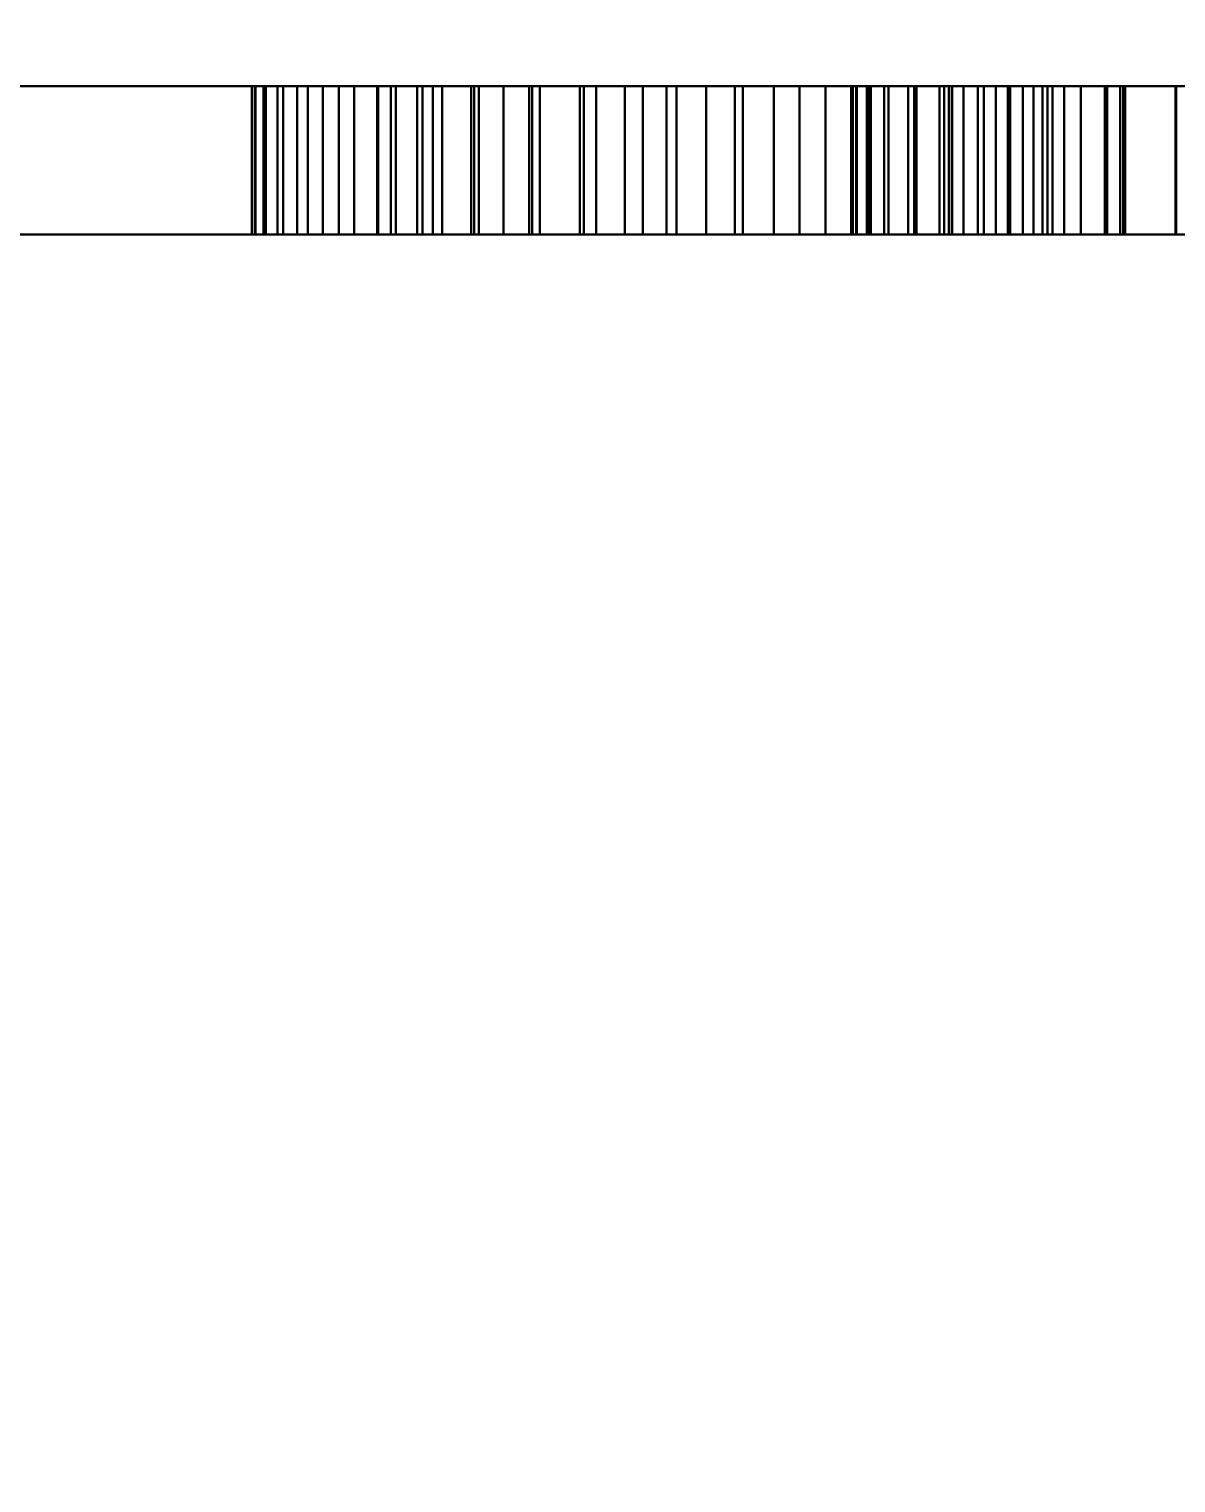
# Model space of a CAD drawing. Header units: millimetres. Extents: x -33522418 to 16198808, y -126322335 to -58690945.
# Drawn here: x -15916768.54 to -15916759.46, y -63981163.69 to -63981152.19 of the extents above; entities that cross this region are included whole.
import ezdxf

# ---------------------------------------------------------------- set-up
doc = ezdxf.new("R2010")
doc.units = ezdxf.units.MM
doc.header["$LTSCALE"] = 10
doc.header["$PDMODE"] = 3
doc.linetypes.add('DASH', pattern=[0.35, 0.25, -0.1])
doc.layers.add('LAYER4', color=7, linetype='Continuous')
doc.layers.add('墙体层', color=1, linetype='Continuous')
doc.styles.add('宋体_T3', font='SimSun.ttf', dxfattribs={"width": 0.7})
doc.dimstyles.new('_TCH_ARCH&&60', dxfattribs={"dimtxt": 158.607595, "dimasz": 60, "dimexe": 90, "dimexo": 180, "dimgap": 60, "dimtad": 1, "dimdec": 0, "dimzin": 0, "dimdsep": 46, "dimtxsty": '宋体_T3', "dimblk": 'ARCHTICK', "dimcen": 0.09, "dimclrd": 2, "dimclre": 2, "dimclrt": 2, "dimazin": 2, "dimtfac": 1, "dimtdec": 0, "dimtix": 1, "dimtmove": 2, "dimatfit": 3, "dimfxl": 60, "dimtolj": 1, "dimtzin": 0, "dimarcsym": 0})

# ---------------------------------------------------------------- blocks, each defined once
blk = doc.blocks.new('754')
at = {"layer": '墙体层', "color": 8}
for points, invisible_edges in [([(45027.25, 95933.932, 62.74), (45027.25, 95998.619, 63.266), (45028.424, 95998.619, 63.266)], 12), ([(45027.25, 95933.932, 62.74), (45028.424, 95998.619, 63.266), (45028.424, 95933.932, 62.74)], 1), ([(45027.25, 95933.932, 62.74), (45027.25, 95997.711, 59.276), (45027.25, 95998.619, 63.266)], 3), ([(45028.424, 95933.932, 62.74), (45028.424, 95998.619, 63.266), (45028.424, 95997.711, 59.276)], 14), ([(45027.25, 95935.594, 37.638), (45027.25, 95998.498, 40.617), (45027.25, 95933.221, 41.204)], 13), ([(45027.25, 95883.888, 36.691), (45027.25, 95997.728, 40.137), (45027.25, 95998.498, 40.617)], 13), ([(45027.25, 95933.221, 41.204), (45027.25, 95998.498, 40.617), (45028.424, 95998.498, 40.617)], 12), ([(45027.25, 95933.221, 41.204), (45028.424, 95998.498, 40.617), (45028.424, 95933.221, 41.204)], 1), ([(45027.25, 95998.481, 58.798), (45027.25, 95933.205, 58.214), (45028.424, 95933.205, 58.214)], 12), ([(45027.25, 95998.481, 58.798), (45028.424, 95933.205, 58.214), (45028.424, 95998.481, 58.798)], 1), ([(45027.25, 95883.932, 62.74), (45027.25, 95998.481, 58.798), (45027.25, 95997.711, 59.276)], 13), ([(45027.25, 95935.161, 62.064), (45027.25, 95933.205, 58.214), (45027.25, 95998.481, 58.798)], 13), ([(45028.424, 95935.594, 37.638), (45028.424, 95933.221, 41.204), (45028.424, 95998.498, 40.617)], 13), ([(45028.424, 95883.888, 36.691), (45028.424, 95998.498, 40.617), (45028.424, 95997.728, 40.137)], 13), ([(45028.424, 95883.932, 62.74), (45028.424, 95997.711, 59.276), (45028.424, 95998.481, 58.798)], 13), ([(45028.424, 95935.161, 62.064), (45028.424, 95998.481, 58.798), (45028.424, 95933.205, 58.214)], 13), ([(45027.25, 95998.075, 36.011), (45027.25, 95932.993, 36.317), (45028.424, 95932.993, 36.317)], 12), ([(45027.25, 95998.075, 36.011), (45028.424, 95932.993, 36.317), (45028.424, 95998.075, 36.011)], 1), ([(45027.25, 95998.075, 36.011), (45027.25, 95996.911, 39.763), (45027.25, 95932.993, 36.317)], 3), ([(45028.424, 95998.075, 36.011), (45028.424, 95932.993, 36.317), (45028.424, 95996.911, 39.763)], 14), ([(45027.25, 95882.993, 36.317), (45027.25, 95996.911, 39.763), (45027.25, 95997.728, 40.137)], 13), ([(45028.424, 95882.993, 36.317), (45028.424, 95997.728, 40.137), (45028.424, 95996.911, 39.763)], 13), ([(45027.25, 95977.609, 43.436), (45027.25, 95977.637, 44.091), (45028.424, 95977.637, 44.091)], 12), ([(45027.25, 95977.609, 43.436), (45028.424, 95977.637, 44.091), (45028.424, 95977.609, 43.436)], 1), ([(45027.25, 95977.637, 44.091), (45027.25, 95977.614, 44.75), (45028.424, 95977.614, 44.75)], 12), ([(45027.25, 95977.637, 44.091), (45028.424, 95977.614, 44.75), (45028.424, 95977.637, 44.091)], 1), ([(45027.25, 95972.881, 43.603), (45027.25, 95977.637, 44.091), (45027.25, 95977.609, 43.436)], 13), ([(45027.25, 95972.854, 44.035), (45027.25, 95977.637, 44.091), (45027.25, 95972.881, 43.603)], 3), ([(45027.25, 95972.854, 44.035), (45027.25, 95977.614, 44.75), (45027.25, 95977.637, 44.091)], 13), ([(45028.424, 95972.881, 43.603), (45028.424, 95977.609, 43.436), (45028.424, 95977.637, 44.091)], 13), ([(45028.424, 95972.854, 44.035), (45028.424, 95972.881, 43.603), (45028.424, 95977.637, 44.091)], 14), ([(45028.424, 95972.854, 44.035), (45028.424, 95977.637, 44.091), (45028.424, 95977.614, 44.75)], 13), ([(45027.25, 95977.614, 44.75), (45027.25, 95977.547, 45.377), (45028.424, 95977.547, 45.377)], 12), ([(45027.25, 95977.614, 44.75), (45028.424, 95977.547, 45.377), (45028.424, 95977.614, 44.75)], 1), ([(45027.25, 95972.854, 44.035), (45027.25, 95977.547, 45.377), (45027.25, 95977.614, 44.75)], 13), ([(45027.25, 95977.527, 42.793), (45027.25, 95977.609, 43.436), (45028.424, 95977.609, 43.436)], 12), ([(45027.25, 95977.527, 42.793), (45028.424, 95977.609, 43.436), (45028.424, 95977.527, 42.793)], 1), ([(45027.25, 95972.881, 43.603), (45027.25, 95977.609, 43.436), (45027.25, 95977.527, 42.793)], 13), ([(45027.25, 95977.547, 45.377), (45027.25, 95977.435, 45.973), (45028.424, 95977.435, 45.973)], 12), ([(45027.25, 95977.547, 45.377), (45028.424, 95977.435, 45.973), (45028.424, 95977.547, 45.377)], 1), ([(45027.25, 95972.771, 44.44), (45027.25, 95977.547, 45.377), (45027.25, 95972.854, 44.035)], 3), ([(45027.25, 95972.771, 44.44), (45027.25, 95977.435, 45.973), (45027.25, 95977.547, 45.377)], 13), ([(45027.25, 95977.389, 42.16), (45027.25, 95977.527, 42.793), (45028.424, 95977.527, 42.793)], 12), ([(45027.25, 95977.389, 42.16), (45028.424, 95977.527, 42.793), (45028.424, 95977.389, 42.16)], 1), ([(45027.25, 95972.85, 43.115), (45027.25, 95977.527, 42.793), (45027.25, 95977.389, 42.16)], 13), ([(45027.25, 95972.881, 43.603), (45027.25, 95977.527, 42.793), (45027.25, 95972.85, 43.115)], 3), ([(45028.424, 95972.854, 44.035), (45028.424, 95977.614, 44.75), (45028.424, 95977.547, 45.377)], 13), ([(45028.424, 95972.881, 43.603), (45028.424, 95977.527, 42.793), (45028.424, 95977.609, 43.436)], 13), ([(45028.424, 95972.771, 44.44), (45028.424, 95972.854, 44.035), (45028.424, 95977.547, 45.377)], 14), ([(45028.424, 95972.771, 44.44), (45028.424, 95977.547, 45.377), (45028.424, 95977.435, 45.973)], 13), ([(45028.424, 95972.85, 43.115), (45028.424, 95977.389, 42.16), (45028.424, 95977.527, 42.793)], 13), ([(45028.424, 95972.881, 43.603), (45028.424, 95972.85, 43.115), (45028.424, 95977.527, 42.793)], 14), ([(45027.25, 95977.435, 45.973), (45027.25, 95977.278, 46.538), (45028.424, 95977.278, 46.538)], 12), ([(45027.25, 95977.435, 45.973), (45028.424, 95977.278, 46.538), (45028.424, 95977.435, 45.973)], 1), ([(45027.25, 95972.634, 44.817), (45027.25, 95977.435, 45.973), (45027.25, 95972.771, 44.44)], 3), ([(45027.25, 95972.634, 44.817), (45027.25, 95977.278, 46.538), (45027.25, 95977.435, 45.973)], 13), ([(45027.25, 95977.196, 41.539), (45027.25, 95977.389, 42.16), (45028.424, 95977.389, 42.16)], 12), ([(45027.25, 95977.196, 41.539), (45028.424, 95977.389, 42.16), (45028.424, 95977.196, 41.539)], 1), ([(45027.25, 95972.85, 43.115), (45027.25, 95977.389, 42.16), (45027.25, 95977.196, 41.539)], 13), ([(45028.424, 95972.634, 44.817), (45028.424, 95972.771, 44.44), (45028.424, 95977.435, 45.973)], 14), ([(45028.424, 95972.634, 44.817), (45028.424, 95977.435, 45.973), (45028.424, 95977.278, 46.538)], 13), ([(45028.424, 95972.85, 43.115), (45028.424, 95977.196, 41.539), (45028.424, 95977.389, 42.16)], 13), ([(45027.25, 95977.278, 46.538), (45027.25, 95977.076, 47.071), (45028.424, 95977.076, 47.071)], 12), ([(45027.25, 95977.278, 46.538), (45028.424, 95977.076, 47.071), (45028.424, 95977.278, 46.538)], 1), ([(45027.25, 95972.634, 44.817), (45027.25, 95977.076, 47.071), (45027.25, 95977.278, 46.538)], 13), ([(45028.424, 95972.634, 44.817), (45028.424, 95977.278, 46.538), (45028.424, 95977.076, 47.071)], 13), ([(45027.25, 95976.949, 40.928), (45027.25, 95977.196, 41.539), (45028.424, 95977.196, 41.539)], 12), ([(45027.25, 95976.949, 40.928), (45028.424, 95977.196, 41.539), (45028.424, 95976.949, 40.928)], 1), ([(45027.25, 95972.755, 42.646), (45027.25, 95977.196, 41.539), (45027.25, 95976.949, 40.928)], 13), ([(45027.25, 95972.85, 43.115), (45027.25, 95977.196, 41.539), (45027.25, 95972.755, 42.646)], 3), ([(45028.424, 95972.755, 42.646), (45028.424, 95976.949, 40.928), (45028.424, 95977.196, 41.539)], 13), ([(45028.424, 95972.85, 43.115), (45028.424, 95972.755, 42.646), (45028.424, 95977.196, 41.539)], 14), ([(45027.25, 95977.076, 47.071), (45027.25, 95976.829, 47.573), (45028.424, 95976.829, 47.573)], 12), ([(45027.25, 95977.076, 47.071), (45028.424, 95976.829, 47.573), (45028.424, 95977.076, 47.071)], 1), ([(45027.25, 95972.634, 44.817), (45027.25, 95976.829, 47.573), (45027.25, 95977.076, 47.071)], 13), ([(45028.424, 95972.634, 44.817), (45028.424, 95977.076, 47.071), (45028.424, 95976.829, 47.573)], 13), ([(45027.25, 95976.646, 40.329), (45027.25, 95976.949, 40.928), (45028.424, 95976.949, 40.928)], 12), ([(45027.25, 95976.646, 40.329), (45028.424, 95976.949, 40.928), (45028.424, 95976.646, 40.329)], 1), ([(45027.25, 95972.598, 42.195), (45027.25, 95976.949, 40.928), (45027.25, 95976.646, 40.329)], 13), ([(45027.25, 95972.755, 42.646), (45027.25, 95976.949, 40.928), (45027.25, 95972.598, 42.195)], 3), ([(45028.424, 95972.598, 42.195), (45028.424, 95976.646, 40.329), (45028.424, 95976.949, 40.928)], 13), ([(45028.424, 95972.755, 42.646), (45028.424, 95972.598, 42.195), (45028.424, 95976.949, 40.928)], 14), ([(45027.25, 95976.829, 47.573), (45027.25, 95976.537, 48.044), (45028.424, 95976.537, 48.044)], 12), ([(45027.25, 95976.829, 47.573), (45028.424, 95976.537, 48.044), (45028.424, 95976.829, 47.573)], 1), ([(45027.25, 95972.442, 45.168), (45027.25, 95976.829, 47.573), (45027.25, 95972.634, 44.817)], 3), ([(45027.25, 95972.442, 45.168), (45027.25, 95976.537, 48.044), (45027.25, 95976.829, 47.573)], 13), ([(45028.424, 95972.442, 45.168), (45028.424, 95972.634, 44.817), (45028.424, 95976.829, 47.573)], 14), ([(45028.424, 95972.442, 45.168), (45028.424, 95976.829, 47.573), (45028.424, 95976.537, 48.044)], 13), ([(45027.25, 95976.288, 39.74), (45027.25, 95976.646, 40.329), (45028.424, 95976.646, 40.329)], 12), ([(45027.25, 95976.288, 39.74), (45028.424, 95976.646, 40.329), (45028.424, 95976.288, 39.74)], 1), ([(45027.25, 95972.598, 42.195), (45027.25, 95976.646, 40.329), (45027.25, 95976.288, 39.74)], 13), ([(45027.25, 95972.118, 55.723), (45027.25, 95976.639, 56.31), (45028.424, 95976.639, 56.31)], 12), ([(45027.25, 95972.118, 55.723), (45028.424, 95976.639, 56.31), (45028.424, 95972.118, 55.723)], 1), ([(45027.25, 95976.639, 56.31), (45027.25, 95976.499, 57.042), (45028.424, 95976.499, 57.042)], 12), ([(45027.25, 95976.639, 56.31), (45028.424, 95976.499, 57.042), (45028.424, 95976.639, 56.31)], 1), ([(45027.25, 95972.118, 55.723), (45027.25, 95976.499, 57.042), (45027.25, 95976.639, 56.31)], 1), ([(45028.424, 95972.598, 42.195), (45028.424, 95976.288, 39.74), (45028.424, 95976.646, 40.329)], 13), ([(45028.424, 95972.118, 55.723), (45028.424, 95976.639, 56.31), (45028.424, 95976.499, 57.042)], 12), ([(45027.25, 95976.537, 48.044), (45027.25, 95976.206, 48.483), (45028.424, 95976.206, 48.483)], 12), ([(45027.25, 95976.537, 48.044), (45028.424, 95976.206, 48.483), (45028.424, 95976.537, 48.044)], 1), ([(45027.25, 95972.442, 45.168), (45027.25, 95976.206, 48.483), (45027.25, 95976.537, 48.044)], 13), ([(45027.25, 95976.499, 57.042), (45027.25, 95976.33, 57.731), (45028.424, 95976.33, 57.731)], 12), ([(45027.25, 95976.499, 57.042), (45028.424, 95976.33, 57.731), (45028.424, 95976.499, 57.042)], 1), ([(45027.25, 95972.006, 56.297), (45027.25, 95976.499, 57.042), (45027.25, 95972.118, 55.723)], 3), ([(45027.25, 95972.006, 56.297), (45027.25, 95976.33, 57.731), (45027.25, 95976.499, 57.042)], 13), ([(45028.424, 95972.442, 45.168), (45028.424, 95976.537, 48.044), (45028.424, 95976.206, 48.483)], 13), ([(45028.424, 95972.006, 56.297), (45028.424, 95972.118, 55.723), (45028.424, 95976.499, 57.042)], 14), ([(45028.424, 95972.006, 56.297), (45028.424, 95976.499, 57.042), (45028.424, 95976.33, 57.731)], 13), ([(45027.25, 95976.33, 57.731), (45027.25, 95976.131, 58.376), (45028.424, 95976.131, 58.376)], 12), ([(45027.25, 95976.33, 57.731), (45028.424, 95976.131, 58.376), (45028.424, 95976.33, 57.731)], 1), ([(45027.25, 95971.845, 56.834), (45027.25, 95976.33, 57.731), (45027.25, 95972.006, 56.297)], 3), ([(45027.25, 95971.845, 56.834), (45027.25, 95976.131, 58.376), (45027.25, 95976.33, 57.731)], 13), ([(45027.25, 95972.378, 41.762), (45027.25, 95976.288, 39.74), (45027.25, 95975.878, 39.176)], 13), ([(45027.25, 95972.598, 42.195), (45027.25, 95976.288, 39.74), (45027.25, 95972.378, 41.762)], 3), ([(45027.25, 95975.878, 39.176), (45027.25, 95976.288, 39.74), (45028.424, 95976.288, 39.74)], 12), ([(45027.25, 95975.878, 39.176), (45028.424, 95976.288, 39.74), (45028.424, 95975.878, 39.176)], 1), ([(45028.424, 95971.845, 56.834), (45028.424, 95972.006, 56.297), (45028.424, 95976.33, 57.731)], 14), ([(45028.424, 95971.845, 56.834), (45028.424, 95976.33, 57.731), (45028.424, 95976.131, 58.376)], 13), ([(45028.424, 95972.378, 41.762), (45028.424, 95975.878, 39.176), (45028.424, 95976.288, 39.74)], 13), ([(45028.424, 95972.598, 42.195), (45028.424, 95972.378, 41.762), (45028.424, 95976.288, 39.74)], 14), ([(45027.25, 95976.206, 48.483), (45027.25, 95975.841, 48.891), (45028.424, 95975.841, 48.891)], 12), ([(45027.25, 95976.206, 48.483), (45028.424, 95975.841, 48.891), (45028.424, 95976.206, 48.483)], 1), ([(45027.25, 95972.194, 45.491), (45027.25, 95976.206, 48.483), (45027.25, 95972.442, 45.168)], 3), ([(45027.25, 95972.194, 45.491), (45027.25, 95975.841, 48.891), (45027.25, 95976.206, 48.483)], 13), ([(45027.25, 95976.131, 58.376), (45027.25, 95975.903, 58.978), (45028.424, 95975.903, 58.978)], 12), ([(45027.25, 95976.131, 58.376), (45028.424, 95975.903, 58.978), (45028.424, 95976.131, 58.376)], 1), ([(45027.25, 95971.845, 56.834), (45027.25, 95975.903, 58.978), (45027.25, 95976.131, 58.376)], 13), ([(45028.424, 95972.194, 45.491), (45028.424, 95972.442, 45.168), (45028.424, 95976.206, 48.483)], 14), ([(45028.424, 95972.194, 45.491), (45028.424, 95976.206, 48.483), (45028.424, 95975.841, 48.891)], 13), ([(45028.424, 95971.845, 56.834), (45028.424, 95976.131, 58.376), (45028.424, 95975.903, 58.978)], 13), ([(45027.25, 95975.903, 58.978), (45027.25, 95975.646, 59.536), (45028.424, 95975.646, 59.536)], 12), ([(45027.25, 95975.903, 58.978), (45028.424, 95975.646, 59.536), (45028.424, 95975.903, 58.978)], 1), ([(45027.25, 95971.637, 57.334), (45027.25, 95975.903, 58.978), (45027.25, 95971.845, 56.834)], 3), ([(45027.25, 95971.637, 57.334), (45027.25, 95975.646, 59.536), (45027.25, 95975.903, 58.978)], 13), ([(45028.424, 95971.637, 57.334), (45028.424, 95971.845, 56.834), (45028.424, 95975.903, 58.978)], 14), ([(45028.424, 95971.637, 57.334), (45028.424, 95975.903, 58.978), (45028.424, 95975.646, 59.536)], 13), ([(45027.25, 95972.095, 41.348), (45027.25, 95975.878, 39.176), (45027.25, 95975.419, 38.649)], 13), ([(45027.25, 95972.378, 41.762), (45027.25, 95975.878, 39.176), (45027.25, 95972.095, 41.348)], 3), ([(45027.25, 95975.419, 38.649), (45027.25, 95975.878, 39.176), (45028.424, 95975.878, 39.176)], 12), ([(45027.25, 95975.419, 38.649), (45028.424, 95975.878, 39.176), (45028.424, 95975.419, 38.649)], 1), ([(45027.25, 95975.841, 48.891), (45027.25, 95975.442, 49.268), (45028.424, 95975.442, 49.268)], 12), ([(45027.25, 95975.841, 48.891), (45028.424, 95975.442, 49.268), (45028.424, 95975.841, 48.891)], 1), ([(45027.25, 95972.194, 45.491), (45027.25, 95975.442, 49.268), (45027.25, 95975.841, 48.891)], 13), ([(45028.424, 95972.095, 41.348), (45028.424, 95975.419, 38.649), (45028.424, 95975.878, 39.176)], 13), ([(45028.424, 95972.378, 41.762), (45028.424, 95972.095, 41.348), (45028.424, 95975.878, 39.176)], 14), ([(45028.424, 95972.194, 45.491), (45028.424, 95975.841, 48.891), (45028.424, 95975.442, 49.268)], 13), ([(45027.25, 95975.646, 59.536), (45027.25, 95975.359, 60.052), (45028.424, 95975.359, 60.052)], 12), ([(45027.25, 95975.646, 59.536), (45028.424, 95975.359, 60.052), (45028.424, 95975.646, 59.536)], 1), ([(45027.25, 95971.637, 57.334), (45027.25, 95975.359, 60.052), (45027.25, 95975.646, 59.536)], 13), ([(45028.424, 95971.637, 57.334), (45028.424, 95975.646, 59.536), (45028.424, 95975.359, 60.052)], 13), ([(45027.25, 95975.442, 49.268), (45027.25, 95975.009, 49.615), (45028.424, 95975.009, 49.615)], 12), ([(45027.25, 95975.442, 49.268), (45028.424, 95975.009, 49.615), (45028.424, 95975.442, 49.268)], 1), ([(45027.25, 95971.892, 45.788), (45027.25, 95975.442, 49.268), (45027.25, 95972.194, 45.491)], 3), ([(45027.25, 95971.892, 45.788), (45027.25, 95975.009, 49.615), (45027.25, 95975.442, 49.268)], 13), ([(45028.424, 95971.892, 45.788), (45028.424, 95972.194, 45.491), (45028.424, 95975.442, 49.268)], 14), ([(45028.424, 95971.892, 45.788), (45028.424, 95975.442, 49.268), (45028.424, 95975.009, 49.615)], 13), ([(45027.25, 95972.095, 41.348), (45027.25, 95975.419, 38.649), (45027.25, 95974.912, 38.161)], 13), ([(45027.25, 95974.912, 38.161), (45027.25, 95975.419, 38.649), (45028.424, 95975.419, 38.649)], 12), ([(45027.25, 95974.912, 38.161), (45028.424, 95975.419, 38.649), (45028.424, 95974.912, 38.161)], 1), ([(45027.25, 95975.359, 60.052), (45027.25, 95975.043, 60.523), (45028.424, 95975.043, 60.523)], 12), ([(45027.25, 95975.359, 60.052), (45028.424, 95975.043, 60.523), (45028.424, 95975.359, 60.052)], 1), ([(45027.25, 95971.381, 57.797), (45027.25, 95975.359, 60.052), (45027.25, 95971.637, 57.334)], 3), ([(45027.25, 95971.381, 57.797), (45027.25, 95975.043, 60.523), (45027.25, 95975.359, 60.052)], 13), ([(45028.424, 95972.095, 41.348), (45028.424, 95974.912, 38.161), (45028.424, 95975.419, 38.649)], 13), ([(45028.424, 95971.381, 57.797), (45028.424, 95971.637, 57.334), (45028.424, 95975.359, 60.052)], 14), ([(45028.424, 95971.381, 57.797), (45028.424, 95975.359, 60.052), (45028.424, 95975.043, 60.523)], 13), ([(45027.25, 95975.043, 60.523), (45027.25, 95974.686, 60.96), (45028.424, 95974.686, 60.96)], 12), ([(45027.25, 95975.043, 60.523), (45028.424, 95974.686, 60.96), (45028.424, 95975.043, 60.523)], 1), ([(45027.25, 95971.381, 57.797), (45027.25, 95974.686, 60.96), (45027.25, 95975.043, 60.523)], 13), ([(45027.25, 95975.009, 49.615), (45027.25, 95974.542, 49.931), (45028.424, 95974.542, 49.931)], 12), ([(45027.25, 95975.009, 49.615), (45028.424, 95974.542, 49.931), (45028.424, 95975.009, 49.615)], 1), ([(45027.25, 95971.892, 45.788), (45027.25, 95974.542, 49.931), (45027.25, 95975.009, 49.615)], 13), ([(45028.424, 95971.381, 57.797), (45028.424, 95975.043, 60.523), (45028.424, 95974.686, 60.96)], 13), ([(45028.424, 95971.892, 45.788), (45028.424, 95975.009, 49.615), (45028.424, 95974.542, 49.931)], 13), ([(45027.25, 95971.749, 40.952), (45027.25, 95974.912, 38.161), (45027.25, 95974.356, 37.71)], 13), ([(45027.25, 95972.095, 41.348), (45027.25, 95974.912, 38.161), (45027.25, 95971.749, 40.952)], 3), ([(45027.25, 95974.356, 37.71), (45027.25, 95974.912, 38.161), (45028.424, 95974.912, 38.161)], 12), ([(45027.25, 95974.356, 37.71), (45028.424, 95974.912, 38.161), (45028.424, 95974.356, 37.71)], 1), ([(45028.424, 95971.749, 40.952), (45028.424, 95974.356, 37.71), (45028.424, 95974.912, 38.161)], 13), ([(45028.424, 95972.095, 41.348), (45028.424, 95971.749, 40.952), (45028.424, 95974.912, 38.161)], 14), ([(45027.25, 95974.686, 60.96), (45027.25, 95974.277, 61.37), (45028.424, 95974.277, 61.37)], 12), ([(45027.25, 95974.686, 60.96), (45028.424, 95974.277, 61.37), (45028.424, 95974.686, 60.96)], 1), ([(45027.25, 95971.077, 58.222), (45027.25, 95974.686, 60.96), (45027.25, 95971.381, 57.797)], 3), ([(45027.25, 95971.077, 58.222), (45027.25, 95974.277, 61.37), (45027.25, 95974.686, 60.96)], 13), ([(45028.424, 95971.077, 58.222), (45028.424, 95971.381, 57.797), (45028.424, 95974.686, 60.96)], 14), ([(45028.424, 95971.077, 58.222), (45028.424, 95974.686, 60.96), (45028.424, 95974.277, 61.37)], 13), ([(45027.25, 95974.542, 49.931), (45027.25, 95974.042, 50.215), (45028.424, 95974.042, 50.215)], 12), ([(45027.25, 95974.542, 49.931), (45028.424, 95974.042, 50.215), (45028.424, 95974.542, 49.931)], 1), ([(45027.25, 95971.535, 46.057), (45027.25, 95974.542, 49.931), (45027.25, 95971.892, 45.788)], 3), ([(45027.25, 95971.535, 46.057), (45027.25, 95974.042, 50.215), (45027.25, 95974.542, 49.931)], 13), ([(45028.424, 95971.535, 46.057), (45028.424, 95971.892, 45.788), (45028.424, 95974.542, 49.931)], 14), ([(45028.424, 95971.535, 46.057), (45028.424, 95974.542, 49.931), (45028.424, 95974.042, 50.215)], 13), ([(45027.25, 95971.34, 40.574), (45027.25, 95974.356, 37.71), (45027.25, 95973.751, 37.296)], 13), ([(45027.25, 95971.749, 40.952), (45027.25, 95974.356, 37.71), (45027.25, 95971.34, 40.574)], 3), ([(45027.25, 95973.751, 37.296), (45027.25, 95974.356, 37.71), (45028.424, 95974.356, 37.71)], 12), ([(45027.25, 95973.751, 37.296), (45028.424, 95974.356, 37.71), (45028.424, 95973.751, 37.296)], 1), ([(45028.424, 95971.34, 40.574), (45028.424, 95973.751, 37.296), (45028.424, 95974.356, 37.71)], 13), ([(45028.424, 95971.749, 40.952), (45028.424, 95971.34, 40.574), (45028.424, 95974.356, 37.71)], 14), ([(45027.25, 95974.277, 61.37), (45027.25, 95973.816, 61.753), (45028.424, 95973.816, 61.753)], 12), ([(45027.25, 95974.277, 61.37), (45028.424, 95973.816, 61.753), (45028.424, 95974.277, 61.37)], 1), ([(45027.25, 95971.077, 58.222), (45027.25, 95973.816, 61.753), (45027.25, 95974.277, 61.37)], 13), ([(45028.424, 95971.077, 58.222), (45028.424, 95974.277, 61.37), (45028.424, 95973.816, 61.753)], 13), ([(45027.25, 95974.042, 50.215), (45027.25, 95973.507, 50.469), (45028.424, 95973.507, 50.469)], 12), ([(45027.25, 95974.042, 50.215), (45028.424, 95973.507, 50.469), (45028.424, 95974.042, 50.215)], 1), ([(45027.25, 95971.535, 46.057), (45027.25, 95973.507, 50.469), (45027.25, 95974.042, 50.215)], 13), ([(45028.424, 95971.535, 46.057), (45028.424, 95974.042, 50.215), (45028.424, 95973.507, 50.469)], 13), ([(45027.25, 95973.816, 61.753), (45027.25, 95973.303, 62.11), (45028.424, 95973.303, 62.11)], 12), ([(45027.25, 95973.816, 61.753), (45028.424, 95973.303, 62.11), (45028.424, 95973.816, 61.753)], 1), ([(45027.25, 95970.725, 58.611), (45027.25, 95973.816, 61.753), (45027.25, 95971.077, 58.222)], 3), ([(45027.25, 95970.725, 58.611), (45027.25, 95973.303, 62.11), (45027.25, 95973.816, 61.753)], 13), ([(45027.25, 95971.34, 40.574), (45027.25, 95973.751, 37.296), (45027.25, 95973.097, 36.921)], 13), ([(45027.25, 95973.097, 36.921), (45027.25, 95973.751, 37.296), (45028.424, 95973.751, 37.296)], 12), ([(45027.25, 95973.097, 36.921), (45028.424, 95973.751, 37.296), (45028.424, 95973.097, 36.921)], 1), ([(45028.424, 95970.725, 58.611), (45028.424, 95971.077, 58.222), (45028.424, 95973.816, 61.753)], 14), ([(45028.424, 95970.725, 58.611), (45028.424, 95973.816, 61.753), (45028.424, 95973.303, 62.11)], 13), ([(45028.424, 95971.34, 40.574), (45028.424, 95973.097, 36.921), (45028.424, 95973.751, 37.296)], 13), ([(45027.25, 95973.507, 50.469), (45027.25, 95972.894, 50.717), (45028.424, 95972.894, 50.717)], 12), ([(45027.25, 95973.507, 50.469), (45028.424, 95972.894, 50.717), (45028.424, 95973.507, 50.469)], 1), ([(45027.25, 95971.209, 46.239), (45027.25, 95973.507, 50.469), (45027.25, 95971.535, 46.057)], 3), ([(45027.25, 95971.209, 46.239), (45027.25, 95972.894, 50.717), (45027.25, 95973.507, 50.469)], 13), ([(45028.424, 95971.209, 46.239), (45028.424, 95971.535, 46.057), (45028.424, 95973.507, 50.469)], 14), ([(45028.424, 95971.209, 46.239), (45028.424, 95973.507, 50.469), (45028.424, 95972.894, 50.717)], 13), ([(45027.25, 95973.303, 62.11), (45027.25, 95972.738, 62.44), (45028.424, 95972.738, 62.44)], 12), ([(45027.25, 95973.303, 62.11), (45028.424, 95972.738, 62.44), (45028.424, 95973.303, 62.11)], 1), ([(45027.25, 95970.725, 58.611), (45027.25, 95972.738, 62.44), (45027.25, 95973.303, 62.11)], 13), ([(45028.424, 95970.725, 58.611), (45028.424, 95973.303, 62.11), (45028.424, 95972.738, 62.44)], 13), ([(45027.25, 95970.867, 40.231), (45027.25, 95973.097, 36.921), (45027.25, 95972.395, 36.583)], 13), ([(45027.25, 95971.34, 40.574), (45027.25, 95973.097, 36.921), (45027.25, 95970.867, 40.231)], 3), ([(45027.25, 95972.395, 36.583), (45027.25, 95973.097, 36.921), (45028.424, 95973.097, 36.921)], 12), ([(45027.25, 95972.395, 36.583), (45028.424, 95973.097, 36.921), (45028.424, 95972.395, 36.583)], 1), ([(45028.424, 95970.867, 40.231), (45028.424, 95972.395, 36.583), (45028.424, 95973.097, 36.921)], 13), ([(45028.424, 95971.34, 40.574), (45028.424, 95970.867, 40.231), (45028.424, 95973.097, 36.921)], 14), ([(45027.25, 95972.894, 50.717), (45027.25, 95972.159, 50.985), (45028.424, 95972.159, 50.985)], 12), ([(45027.25, 95972.894, 50.717), (45028.424, 95972.159, 50.985), (45028.424, 95972.894, 50.717)], 1), ([(45027.25, 95970.766, 46.435), (45027.25, 95972.894, 50.717), (45027.25, 95971.209, 46.239)], 3), ([(45027.25, 95970.766, 46.435), (45027.25, 95972.159, 50.985), (45027.25, 95972.894, 50.717)], 13), ([(45027.25, 95972.854, 44.035), (45027.25, 95972.881, 43.603), (45028.424, 95972.881, 43.603)], 12), ([(45027.25, 95972.854, 44.035), (45028.424, 95972.881, 43.603), (45028.424, 95972.854, 44.035)], 1), ([(45027.25, 95972.881, 43.603), (45027.25, 95972.85, 43.115), (45028.424, 95972.85, 43.115)], 12), ([(45027.25, 95972.881, 43.603), (45028.424, 95972.85, 43.115), (45028.424, 95972.881, 43.603)], 1), ([(45027.25, 95972.771, 44.44), (45027.25, 95972.854, 44.035), (45028.424, 95972.854, 44.035)], 12), ([(45027.25, 95972.771, 44.44), (45028.424, 95972.854, 44.035), (45028.424, 95972.771, 44.44)], 1), ([(45027.25, 95972.85, 43.115), (45027.25, 95972.755, 42.646), (45028.424, 95972.755, 42.646)], 12), ([(45027.25, 95972.85, 43.115), (45028.424, 95972.755, 42.646), (45028.424, 95972.85, 43.115)], 1), ([(45028.424, 95970.766, 46.435), (45028.424, 95971.209, 46.239), (45028.424, 95972.894, 50.717)], 14), ([(45028.424, 95970.766, 46.435), (45028.424, 95972.894, 50.717), (45028.424, 95972.159, 50.985)], 13), ([(45027.25, 95972.634, 44.817), (45027.25, 95972.771, 44.44), (45028.424, 95972.771, 44.44)], 12), ([(45027.25, 95972.634, 44.817), (45028.424, 95972.771, 44.44), (45028.424, 95972.634, 44.817)], 1), ([(45027.25, 95972.755, 42.646), (45027.25, 95972.598, 42.195), (45028.424, 95972.598, 42.195)], 12), ([(45027.25, 95972.755, 42.646), (45028.424, 95972.598, 42.195), (45028.424, 95972.755, 42.646)], 1), ([(45027.25, 95972.738, 62.44), (45027.25, 95972.121, 62.744), (45028.424, 95972.121, 62.744)], 12), ([(45027.25, 95972.738, 62.44), (45028.424, 95972.121, 62.744), (45028.424, 95972.738, 62.44)], 1), ([(45027.25, 95970.325, 58.962), (45027.25, 95972.738, 62.44), (45027.25, 95970.725, 58.611)], 3), ([(45027.25, 95970.325, 58.962), (45027.25, 95972.121, 62.744), (45027.25, 95972.738, 62.44)], 13), ([(45028.424, 95970.325, 58.962), (45028.424, 95970.725, 58.611), (45028.424, 95972.738, 62.44)], 14), ([(45028.424, 95970.325, 58.962), (45028.424, 95972.738, 62.44), (45028.424, 95972.121, 62.744)], 13), ([(45027.25, 95972.442, 45.168), (45027.25, 95972.634, 44.817), (45028.424, 95972.634, 44.817)], 12), ([(45027.25, 95972.442, 45.168), (45028.424, 95972.634, 44.817), (45028.424, 95972.442, 45.168)], 1), ([(45027.25, 95972.598, 42.195), (45027.25, 95972.378, 41.762), (45028.424, 95972.378, 41.762)], 12), ([(45027.25, 95972.598, 42.195), (45028.424, 95972.378, 41.762), (45028.424, 95972.598, 42.195)], 1), ([(45027.25, 95972.194, 45.491), (45027.25, 95972.442, 45.168), (45028.424, 95972.442, 45.168)], 12), ([(45027.25, 95972.194, 45.491), (45028.424, 95972.442, 45.168), (45028.424, 95972.194, 45.491)], 1), ([(45027.25, 95970.867, 40.231), (45027.25, 95972.395, 36.583), (45027.25, 95970.326, 39.941)], 3), ([(45027.25, 95971.654, 36.287), (45027.25, 95972.395, 36.583), (45028.424, 95972.395, 36.583)], 12), ([(45027.25, 95971.654, 36.287), (45028.424, 95972.395, 36.583), (45028.424, 95971.654, 36.287)], 1), ([(45027.25, 95970.326, 39.941), (45027.25, 95972.395, 36.583), (45027.25, 95971.654, 36.287)], 13), ([(45027.25, 95972.378, 41.762), (45027.25, 95972.095, 41.348), (45028.424, 95972.095, 41.348)], 12), ([(45027.25, 95972.378, 41.762), (45028.424, 95972.095, 41.348), (45028.424, 95972.378, 41.762)], 1), ([(45028.424, 95970.867, 40.231), (45028.424, 95970.326, 39.941), (45028.424, 95972.395, 36.583)], 14), ([(45028.424, 95970.326, 39.941), (45028.424, 95971.654, 36.287), (45028.424, 95972.395, 36.583)], 13), ([(45027.25, 95971.892, 45.788), (45027.25, 95972.194, 45.491), (45028.424, 95972.194, 45.491)], 12), ([(45027.25, 95971.892, 45.788), (45028.424, 95972.194, 45.491), (45028.424, 95971.892, 45.788)], 1), ([(45027.25, 95972.159, 50.985), (45027.25, 95971.301, 51.271), (45028.424, 95971.301, 51.271)], 12), ([(45027.25, 95972.159, 50.985), (45028.424, 95971.301, 51.271), (45028.424, 95972.159, 50.985)], 1), ([(45027.25, 95970.206, 46.644), (45027.25, 95972.159, 50.985), (45027.25, 95970.766, 46.435)], 3), ([(45027.25, 95970.206, 46.644), (45027.25, 95971.301, 51.271), (45027.25, 95972.159, 50.985)], 13), ([(45027.25, 95972.121, 62.744), (45027.25, 95971.452, 63.02), (45028.424, 95971.452, 63.02)], 12), ([(45027.25, 95972.121, 62.744), (45028.424, 95971.452, 63.02), (45028.424, 95972.121, 62.744)], 1), ([(45027.25, 95969.876, 59.271), (45027.25, 95972.121, 62.744), (45027.25, 95970.325, 58.962)], 3), ([(45027.25, 95969.876, 59.271), (45027.25, 95971.452, 63.02), (45027.25, 95972.121, 62.744)], 13), ([(45027.25, 95972.006, 56.297), (45027.25, 95972.118, 55.723), (45028.424, 95972.118, 55.723)], 12), ([(45027.25, 95972.006, 56.297), (45028.424, 95972.118, 55.723), (45028.424, 95972.006, 56.297)], 1), ([(45027.25, 95972.095, 41.348), (45027.25, 95971.749, 40.952), (45028.424, 95971.749, 40.952)], 12), ([(45027.25, 95972.095, 41.348), (45028.424, 95971.749, 40.952), (45028.424, 95972.095, 41.348)], 1), ([(45028.424, 95970.206, 46.644), (45028.424, 95970.766, 46.435), (45028.424, 95972.159, 50.985)], 14), ([(45028.424, 95970.206, 46.644), (45028.424, 95972.159, 50.985), (45028.424, 95971.301, 51.271)], 13), ([(45028.424, 95969.876, 59.271), (45028.424, 95970.325, 58.962), (45028.424, 95972.121, 62.744)], 14), ([(45028.424, 95969.876, 59.271), (45028.424, 95972.121, 62.744), (45028.424, 95971.452, 63.02)], 13), ([(45027.25, 95971.845, 56.834), (45027.25, 95972.006, 56.297), (45028.424, 95972.006, 56.297)], 12), ([(45027.25, 95971.845, 56.834), (45028.424, 95972.006, 56.297), (45028.424, 95971.845, 56.834)], 1), ([(45027.25, 95971.535, 46.057), (45027.25, 95971.892, 45.788), (45028.424, 95971.892, 45.788)], 12), ([(45027.25, 95971.535, 46.057), (45028.424, 95971.892, 45.788), (45028.424, 95971.535, 46.057)], 1), ([(45027.25, 95971.637, 57.334), (45027.25, 95971.845, 56.834), (45028.424, 95971.845, 56.834)], 12), ([(45027.25, 95971.637, 57.334), (45028.424, 95971.845, 56.834), (45028.424, 95971.637, 57.334)], 1), ([(45027.25, 95971.749, 40.952), (45027.25, 95971.34, 40.574), (45028.424, 95971.34, 40.574)], 12), ([(45027.25, 95971.749, 40.952), (45028.424, 95971.34, 40.574), (45028.424, 95971.749, 40.952)], 1), ([(45027.25, 95970.887, 36.036), (45027.25, 95971.654, 36.287), (45028.424, 95971.654, 36.287)], 12), ([(45027.25, 95970.887, 36.036), (45028.424, 95971.654, 36.287), (45028.424, 95970.887, 36.036)], 1), ([(45027.25, 95969.718, 39.704), (45027.25, 95971.654, 36.287), (45027.25, 95970.887, 36.036)], 13), ([(45027.25, 95970.326, 39.941), (45027.25, 95971.654, 36.287), (45027.25, 95969.718, 39.704)], 3), ([(45027.25, 95971.381, 57.797), (45027.25, 95971.637, 57.334), (45028.424, 95971.637, 57.334)], 12), ([(45027.25, 95971.381, 57.797), (45028.424, 95971.637, 57.334), (45028.424, 95971.381, 57.797)], 1), ([(45028.424, 95969.718, 39.704), (45028.424, 95970.887, 36.036), (45028.424, 95971.654, 36.287)], 13), ([(45028.424, 95970.326, 39.941), (45028.424, 95969.718, 39.704), (45028.424, 95971.654, 36.287)], 14), ([(45027.25, 95971.209, 46.239), (45027.25, 95971.535, 46.057), (45028.424, 95971.535, 46.057)], 12), ([(45027.25, 95971.209, 46.239), (45028.424, 95971.535, 46.057), (45028.424, 95971.209, 46.239)], 1), ([(45027.25, 95971.452, 63.02), (45027.25, 95970.741, 63.265), (45028.424, 95970.741, 63.265)], 12), ([(45027.25, 95971.452, 63.02), (45028.424, 95970.741, 63.265), (45028.424, 95971.452, 63.02)], 1), ([(45027.25, 95969.378, 59.532), (45027.25, 95971.452, 63.02), (45027.25, 95969.876, 59.271)], 3), ([(45027.25, 95969.378, 59.532), (45027.25, 95970.741, 63.265), (45027.25, 95971.452, 63.02)], 13), ([(45028.424, 95969.378, 59.532), (45028.424, 95969.876, 59.271), (45028.424, 95971.452, 63.02)], 14), ([(45028.424, 95969.378, 59.532), (45028.424, 95971.452, 63.02), (45028.424, 95970.741, 63.265)], 13), ([(45027.25, 95971.077, 58.222), (45027.25, 95971.381, 57.797), (45028.424, 95971.381, 57.797)], 12), ([(45027.25, 95971.077, 58.222), (45028.424, 95971.381, 57.797), (45028.424, 95971.077, 58.222)], 1), ([(45027.25, 95971.34, 40.574), (45027.25, 95970.867, 40.231), (45028.424, 95970.867, 40.231)], 12), ([(45027.25, 95971.34, 40.574), (45028.424, 95970.867, 40.231), (45028.424, 95971.34, 40.574)], 1), ([(45027.25, 95971.301, 51.271), (45027.25, 95970.321, 51.578), (45028.424, 95970.321, 51.578)], 12), ([(45027.25, 95971.301, 51.271), (45028.424, 95970.321, 51.578), (45028.424, 95971.301, 51.271)], 1), ([(45027.25, 95969.53, 46.867), (45027.25, 95971.301, 51.271), (45027.25, 95970.206, 46.644)], 3), ([(45027.25, 95969.53, 46.867), (45027.25, 95970.321, 51.578), (45027.25, 95971.301, 51.271)], 13), ([(45028.424, 95969.53, 46.867), (45028.424, 95970.206, 46.644), (45028.424, 95971.301, 51.271)], 14), ([(45028.424, 95969.53, 46.867), (45028.424, 95971.301, 51.271), (45028.424, 95970.321, 51.578)], 13), ([(45027.25, 95970.766, 46.435), (45027.25, 95971.209, 46.239), (45028.424, 95971.209, 46.239)], 12), ([(45027.25, 95970.766, 46.435), (45028.424, 95971.209, 46.239), (45028.424, 95970.766, 46.435)], 1), ([(45027.25, 95970.725, 58.611), (45027.25, 95971.077, 58.222), (45028.424, 95971.077, 58.222)], 12), ([(45027.25, 95970.725, 58.611), (45028.424, 95971.077, 58.222), (45028.424, 95970.725, 58.611)], 1), ([(45027.25, 95970.092, 35.831), (45027.25, 95970.887, 36.036), (45028.424, 95970.887, 36.036)], 12), ([(45027.25, 95970.092, 35.831), (45028.424, 95970.887, 36.036), (45028.424, 95970.092, 35.831)], 1), ([(45027.25, 95969.718, 39.704), (45027.25, 95970.887, 36.036), (45027.25, 95970.092, 35.831)], 13), ([(45027.25, 95970.867, 40.231), (45027.25, 95970.326, 39.941), (45028.424, 95970.326, 39.941)], 12), ([(45027.25, 95970.867, 40.231), (45028.424, 95970.326, 39.941), (45028.424, 95970.867, 40.231)], 1), ([(45028.424, 95969.718, 39.704), (45028.424, 95970.092, 35.831), (45028.424, 95970.887, 36.036)], 13), ([(45027.25, 95970.206, 46.644), (45027.25, 95970.766, 46.435), (45028.424, 95970.766, 46.435)], 12), ([(45027.25, 95970.206, 46.644), (45028.424, 95970.766, 46.435), (45028.424, 95970.206, 46.644)], 1), ([(45027.25, 95970.741, 63.265), (45027.25, 95969.998, 63.472), (45028.424, 95969.998, 63.472)], 12), ([(45027.25, 95970.741, 63.265), (45028.424, 95969.998, 63.472), (45028.424, 95970.741, 63.265)], 1), ([(45027.25, 95969.378, 59.532), (45027.25, 95969.998, 63.472), (45027.25, 95970.741, 63.265)], 13), ([(45027.25, 95970.325, 58.962), (45027.25, 95970.725, 58.611), (45028.424, 95970.725, 58.611)], 12), ([(45027.25, 95970.325, 58.962), (45028.424, 95970.725, 58.611), (45028.424, 95970.325, 58.962)], 1), ([(45028.424, 95969.378, 59.532), (45028.424, 95970.741, 63.265), (45028.424, 95969.998, 63.472)], 13), ([(45027.25, 95970.326, 39.941), (45027.25, 95969.718, 39.704), (45028.424, 95969.718, 39.704)], 12), ([(45027.25, 95970.326, 39.941), (45028.424, 95969.718, 39.704), (45028.424, 95970.326, 39.941)], 1), ([(45027.25, 95969.876, 59.271), (45027.25, 95970.325, 58.962), (45028.424, 95970.325, 58.962)], 12), ([(45027.25, 95969.876, 59.271), (45028.424, 95970.325, 58.962), (45028.424, 95969.876, 59.271)], 1)]:
    blk.add_3dface(points, dxfattribs=dict(at, invisible_edges=invisible_edges))
blk = doc.blocks.new('_ArchTick')
at = {"color": 0, "linetype": 'ByBlock', "const_width": 0.15}
blk.add_lwpolyline([(-0.5, -0.5), (0.5, 0.5)], dxfattribs=at)
blk = doc.blocks.new('*D791')
at = {"layer": 'Defpoints', "color": 0, "linetype": 'DASH', "transparency": 16777216}
for p in [(-15915047.055, -63980372.977), (-15923207.055, -63981198.223), (-15915047.055, -63981198.223)]:
    blk.add_point(p, dxfattribs=at)
at = {"layer": 'LAYER4', "color": 2, "linetype": 'DASH', "lineweight": -2, "transparency": 16777216}
for p, q in [((-15923207.055, -63981018.223), (-15923207.055, -63980282.977)), ((-15915047.055, -63981018.223), (-15915047.055, -63980282.977)), ((-15923207.055, -63980372.977), (-15915047.055, -63980372.977))]:
    blk.add_line(p, q, dxfattribs=at)
at = {"layer": 'LAYER4', "color": 2, "linetype": 'DASH', "lineweight": -2, "transparency": 16777216, "xscale": 60, "yscale": 60, "zscale": 60, "rotation": 180}
blk.add_blockref('_ArchTick', (-15923207.055, -63980372.977), dxfattribs=at)
at = {"layer": 'LAYER4', "color": 2, "linetype": 'DASH', "lineweight": -2, "transparency": 16777216, "xscale": 60, "yscale": 60, "zscale": 60}
blk.add_blockref('_ArchTick', (-15915047.055, -63980372.977), dxfattribs=at)
at = {"layer": 'LAYER4', "color": 2, "linetype": 'DASH', "lineweight": -2, "transparency": 16777216, "insert": (-15919127.055, -63980233.674), "char_height": 158.6076, "attachment_point": 5, "style": '宋体_T3'}
blk.add_mtext('\\A1;8160', dxfattribs=at)

msp = doc.modelspace()

# ---------------------------------------------------------------- block references
at = {"layer": 'LAYER4', "lineweight": -2, "xscale": -1, "rotation": 90}
msp.add_blockref('754', (-15820789.136, -63936125.387, -747.178), dxfattribs=at)

# ---------------------------------------------------------------- dimensions: what is measured, and where the dimension line sits
at = {"layer": 'LAYER4', "color": 8, "linetype": 'DASH', "lineweight": -2}
dim = msp.add_linear_dim(base=(-15915047.055, -63980372.977), p1=(-15923207.055, -63981198.223), p2=(-15915047.055, -63981198.223), dimstyle='_TCH_ARCH&&60', dxfattribs=at)
dim.commit()
dim.dimension.update_dxf_attribs({"geometry": '*D791', "text_midpoint": (-15919127.055, -63980233.674)})

doc.saveas('drawing.dxf')
